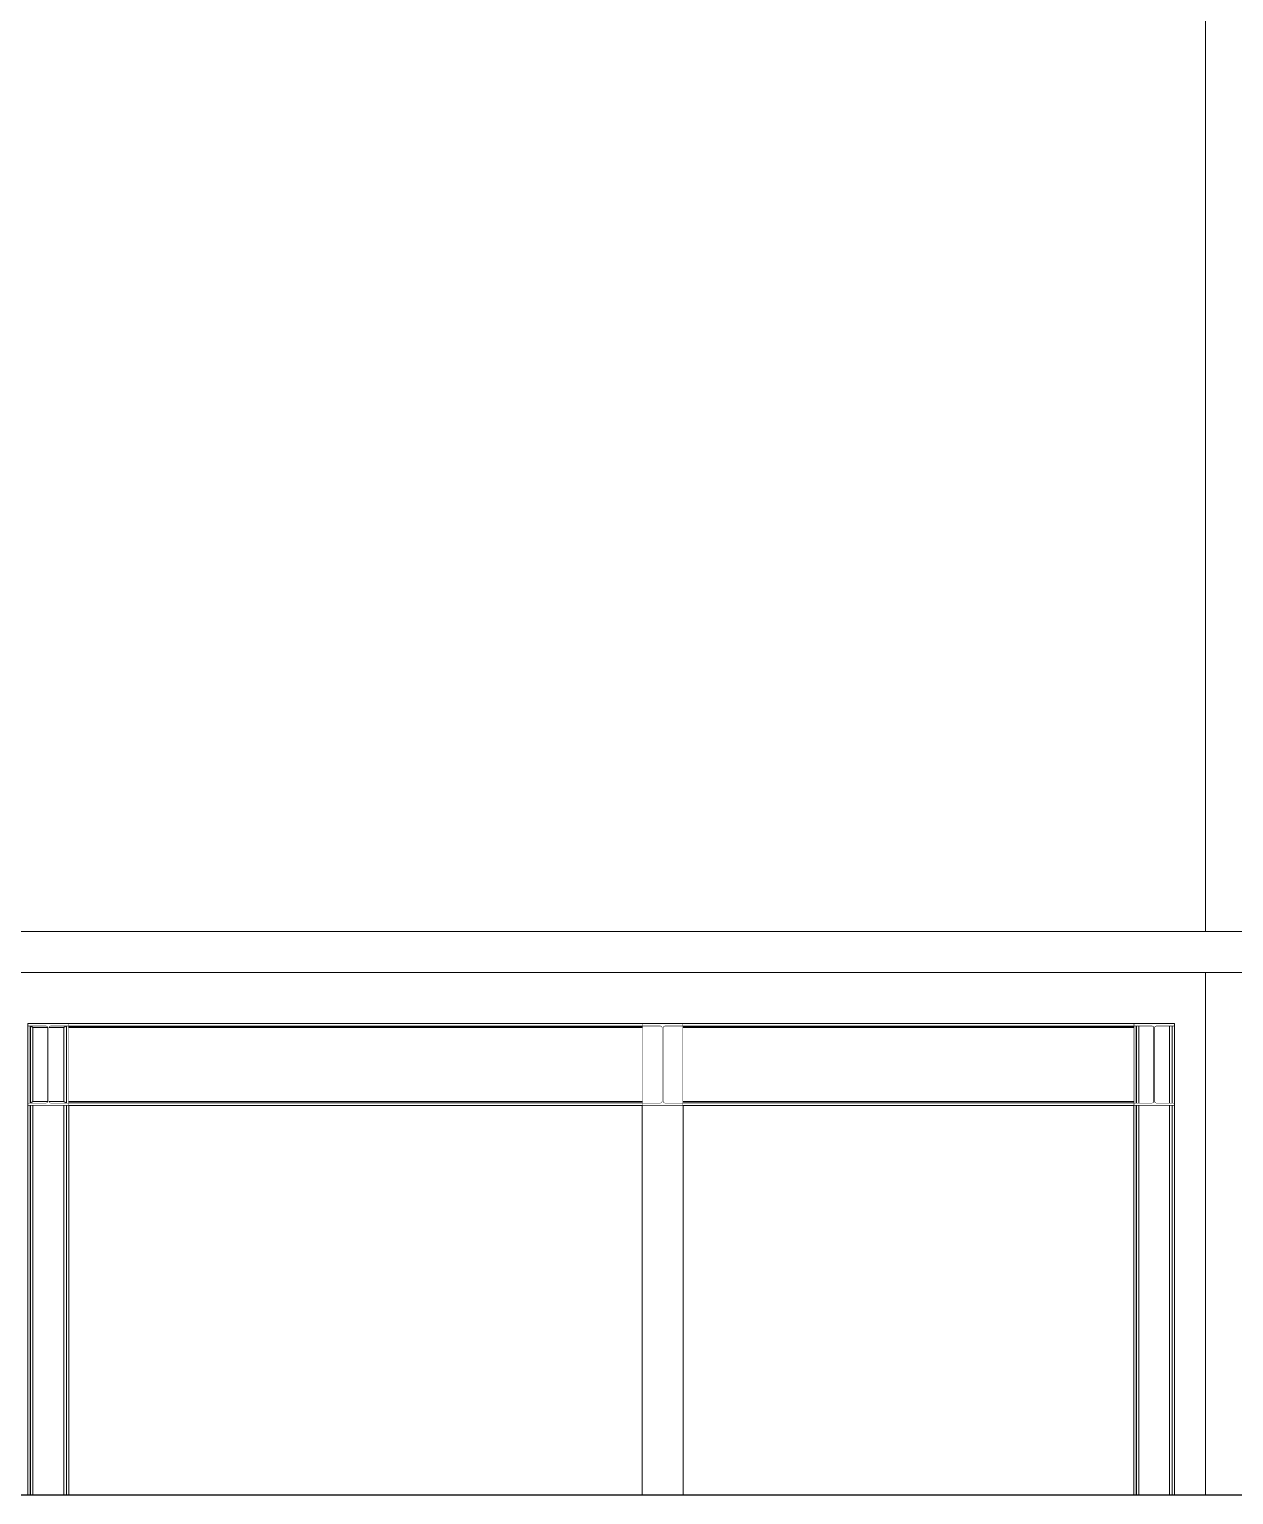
# Model space of a CAD drawing. Extents: x -18489 to 195597, y -1599 to 112111.
# Drawn here: x 14511 to 15099, y 27376 to 28091 of the extents above; entities that cross this region are included whole.
import ezdxf
from ezdxf.xclip import XClip

# ---------------------------------------------------------------- set-up
doc = ezdxf.new("R2010")
doc.units = 0
doc.header["$LTSCALE"] = 100
doc.header["$XCLIPFRAME"] = 2
doc.linetypes.add('188K-SM-07-F10-MECH-CR PIPE-Y2257103$0$X-S-FAB_SL ALL$0$Wipeout_Contour', pattern=[1, 0, -1])
for name, color, linetype in [('188K-SM-07-F10-MECH-CR PIPE-Y2257103$0$X-S-FAB_SL ALL$0$ASP_1', 1, 'Continuous'), ('188K-SM-07-F10-MECH-CR PIPE-Y2257103$0$X-S-FAB_SL ALL$0$Hattch', 7, 'Continuous'), ('188K-SM-07-F10-MECH-CR PIPE-Y2257103$0$X-S-FAB_SL ALL$0$S-BEAM', 7, 'Continuous'), ('188K-SM-07-F10-MECH-CR PIPE-Y2257103$0$X-S-FAB_SL ALL$0$S-COL', 7, 'Continuous'), ('188K-SM-07-F10-MECH-CR PIPE-Y2257103$0$X-S-FAB_SL ALL$0$S-SLAB', 7, 'Continuous')]:
    doc.layers.add(name, color=color, linetype=linetype)

# ---------------------------------------------------------------- blocks, each defined once
blk = doc.blocks.new('188K-SM-07-F10-MECH-CR PIPE-Y2257103$0$X-S-FAB_SL ALL$0$剖面元素_220_3', base_point=(23061.26, -8263.06))
at = {"color": 254, "linetype": '188K-SM-07-F10-MECH-CR PIPE-Y2257103$0$X-S-FAB_SL ALL$0$Wipeout_Contour', "lineweight": 0, "ltscale": 2975856.659654287}
blk.add_wipeout([(38146.26, -5929.78), (38158.94, -5939.71), (38163.76, -5939.71), (38163.76, -5985.2), (38146.26, -5985.2), (38146.26, -6943.06), (38216.26, -6943.06), (38216.26, -6204.02), (38198.81, -6204.02), (38198.81, -6212.28), (38163.81, -6212.28), (38163.81, -6187.71), (38180.31, -6187.71), (38180.31, -6179.26), (38163.81, -6179.26), (38163.81, -6154.69), (38173.31, -6154.69), (38173.31, -6134.13), (38173.31, -6133.38), (38173.31, -6119.78), (38173.31, -6119.02), (38173.31, -6087.3), (38163.81, -6087.3), (38163.81, -6062.73), (38180.31, -6062.73), (38180.31, -6054.28), (38163.81, -6054.28), (38163.81, -6029.71), (38198.81, -6029.71), (38198.81, -6033.78), (38216.26, -6033.78), (38216.26, -5829.06), (38198.81, -5829.06), (38198.81, -5834.06), (38182.31, -5834.06), (38182.31, -5842.5), (38198.81, -5842.5), (38198.81, -5867.08), (38189.31, -5867.08), (38189.31, -5888.56), (38189.31, -5889.32), (38189.31, -5898.8), (38189.31, -5899.56), (38189.31, -5902.53), (38189.31, -5903.67), (38189.31, -5913.15), (38189.31, -5913.91), (38189.31, -5934.47), (38198.81, -5934.47), (38198.81, -5959.04), (38182.31, -5959.04), (38182.31, -5967.48), (38198.81, -5967.48), (38198.81, -5992.06), (38163.81, -5992.06), (38163.81, -5967.48), (38180.31, -5967.48), (38180.31, -5959.04), (38163.81, -5959.04), (38163.81, -5934.47), (38173.31, -5934.47), (38173.31, -5913.91), (38173.31, -5913.15), (38173.31, -5903.67), (38173.31, -5902.92), (38173.31, -5899.56), (38173.31, -5898.8), (38173.31, -5867.08), (38163.81, -5867.08), (38163.81, -5842.5), (38180.31, -5842.5), (38180.31, -5834.06), (38163.81, -5834.06), (38163.81, -5829.06), (38163.76, -5829.06), (38163.76, -5859.8), (38146.26, -5859.8)], dxfattribs=at).dxf.layer = '188K-SM-07-F10-MECH-CR PIPE-Y2257103$0$X-S-FAB_SL ALL$0$Hattch'
at = {"color": 254, "linetype": '188K-SM-07-F10-MECH-CR PIPE-Y2257103$0$X-S-FAB_SL ALL$0$Wipeout_Contour', "lineweight": 0, "ltscale": 310531.670143}
blk.add_wipeout([(38146.26, -7218.06), (38171.26, -7218.06), (38171.26, -6988.06), (38161.26, -6988.06), (38161.26, -6963.26), (38216.26, -6963.26), (38216.26, -6963.06), (38146.26, -6963.06)], dxfattribs=at).dxf.layer = '188K-SM-07-F10-MECH-CR PIPE-Y2257103$0$X-S-FAB_SL ALL$0$Hattch'
at = {"layer": '188K-SM-07-F10-MECH-CR PIPE-Y2257103$0$X-S-FAB_SL ALL$0$S-COL', "color": 8, "lineweight": 0}
for p, q in [((38146.26, -6943.06), (38146.26, -5985.2)), ((38146.26, -7218.06), (38146.26, -6963.06))]:
    blk.add_line(p, q, dxfattribs=at)
blk = doc.blocks.new('188K-SM-07-F10-MECH-CR PIPE-Y2257103$0$X-S-FAB_SL ALL$0$剖面元素_242_3', base_point=(23061.26, -8263.06))
at = {"layer": '188K-SM-07-F10-MECH-CR PIPE-Y2257103$0$X-S-FAB_SL ALL$0$S-SLAB', "color": 15, "lineweight": 0}
for p, q in [((40656.26, -6943.06), (24906.26, -6943.06)), ((40656.26, -6963.06), (24906.26, -6963.06))]:
    blk.add_line(p, q, dxfattribs=at)
blk = doc.blocks.new('188K-SM-07-F10-MECH-CR PIPE-Y2257103$0$X-S-FAB_SL ALL$0$剖面元素_1309_3', base_point=(23061.26, -8263.06))
at = {"layer": '188K-SM-07-F10-MECH-CR PIPE-Y2257103$0$X-S-FAB_SL ALL$0$S-BEAM', "color": 2, "lineweight": 0}
for p, q in [((38111.26, -6988.06), (38111.26, -6989.36)), ((38131.26, -6988.06), (38111.26, -6988.06)), ((38131.26, -6988.06), (38131.26, -6989.36)), ((38111.26, -7026.76), (38111.26, -7028.06)), ((38131.26, -7028.06), (38111.26, -7028.06)), ((38131.26, -7026.76), (38131.26, -7028.06))]:
    blk.add_line(p, q, dxfattribs=at)
at = {"layer": '188K-SM-07-F10-MECH-CR PIPE-Y2257103$0$X-S-FAB_SL ALL$0$S-BEAM', "color": 2, "lineweight": 0, "flags": 128}
for points in [[(38120.69, -6989.54), (38120.26, -6989.36), (38111.26, -6989.36)], [(38120.69, -6989.54), (38120.86, -6989.96), (38120.86, -7026.16), (38120.69, -7026.59)], [(38121.84, -6989.54), (38121.66, -6989.96), (38121.66, -7026.16), (38121.84, -7026.59)], [(38131.26, -6989.36), (38122.26, -6989.36), (38121.84, -6989.54)], [(38120.69, -7026.59), (38120.26, -7026.76), (38111.26, -7026.76)], [(38121.84, -7026.59), (38122.26, -7026.76), (38131.26, -7026.76)]]:
    blk.add_lwpolyline(points, dxfattribs=at)
blk = doc.blocks.new('188K-SM-07-F10-MECH-CR PIPE-Y2257103$0$X-S-FAB_SL ALL$0$剖面元素_1310_3', base_point=(23061.26, -8263.06))
at = {"layer": '188K-SM-07-F10-MECH-CR PIPE-Y2257103$0$X-S-FAB_SL ALL$0$S-BEAM', "color": 2, "lineweight": 0}
for p, q in [((37871.26, -6988.06), (37871.26, -6989.36)), ((37891.26, -6988.06), (37871.26, -6988.06)), ((37891.26, -6988.06), (37891.26, -6989.36)), ((37871.26, -7026.76), (37871.26, -7028.06)), ((37891.26, -7028.06), (37871.26, -7028.06)), ((37891.26, -7026.76), (37891.26, -7028.06))]:
    blk.add_line(p, q, dxfattribs=at)
at = {"layer": '188K-SM-07-F10-MECH-CR PIPE-Y2257103$0$X-S-FAB_SL ALL$0$S-BEAM', "color": 2, "lineweight": 0, "flags": 128}
for points in [[(37880.69, -6989.54), (37880.26, -6989.36), (37871.26, -6989.36)], [(37880.69, -6989.54), (37880.86, -6989.96), (37880.86, -7026.16), (37880.69, -7026.59)], [(37881.84, -6989.54), (37881.66, -6989.96), (37881.66, -7026.16), (37881.84, -7026.59)], [(37891.26, -6989.36), (37882.26, -6989.36), (37881.84, -6989.54)], [(37880.69, -7026.59), (37880.26, -7026.76), (37871.26, -7026.76)], [(37881.84, -7026.59), (37882.26, -7026.76), (37891.26, -7026.76)]]:
    blk.add_lwpolyline(points, dxfattribs=at)
blk = doc.blocks.new('188K-SM-07-F10-MECH-CR PIPE-Y2257103$0$X-S-FAB_SL ALL$0$剖面元素_1311_3', base_point=(23061.26, -8263.06))
at = {"layer": '188K-SM-07-F10-MECH-CR PIPE-Y2257103$0$X-S-FAB_SL ALL$0$S-BEAM', "color": 2, "lineweight": 0}
for p, q in [((37571.26, -6988.06), (37571.26, -6989.36)), ((37591.26, -6988.06), (37571.26, -6988.06)), ((37591.26, -6988.06), (37591.26, -6989.36)), ((37571.26, -7026.76), (37571.26, -7028.06)), ((37591.26, -7028.06), (37571.26, -7028.06)), ((37591.26, -7026.76), (37591.26, -7028.06))]:
    blk.add_line(p, q, dxfattribs=at)
at = {"layer": '188K-SM-07-F10-MECH-CR PIPE-Y2257103$0$X-S-FAB_SL ALL$0$S-BEAM', "color": 2, "lineweight": 0, "flags": 128}
for points in [[(37580.69, -6989.54), (37580.26, -6989.36), (37571.26, -6989.36)], [(37580.69, -6989.54), (37580.86, -6989.96), (37580.86, -7026.16), (37580.69, -7026.59)], [(37581.84, -6989.54), (37581.66, -6989.96), (37581.66, -7026.16), (37581.84, -7026.59)], [(37591.26, -6989.36), (37582.26, -6989.36), (37581.84, -6989.54)], [(37580.69, -7026.59), (37580.26, -7026.76), (37571.26, -7026.76)], [(37581.84, -7026.59), (37582.26, -7026.76), (37591.26, -7026.76)]]:
    blk.add_lwpolyline(points, dxfattribs=at)
blk = doc.blocks.new('188K-SM-07-F10-MECH-CR PIPE-Y2257103$0$X-S-FAB_SL ALL$0$剖面元素_2109_3', base_point=(23061.26, -8263.06))
at = {"color": 254, "linetype": '188K-SM-07-F10-MECH-CR PIPE-Y2257103$0$X-S-FAB_SL ALL$0$Wipeout_Contour', "lineweight": 0, "ltscale": 152953.394052}
blk.add_wipeout([(37591.26, -6989.36), (37590.06, -6989.36), (37590.06, -7026.76), (37591.26, -7026.76)], dxfattribs=at).dxf.layer = '188K-SM-07-F10-MECH-CR PIPE-Y2257103$0$X-S-FAB_SL ALL$0$Hattch'
at = {"color": 254, "linetype": '188K-SM-07-F10-MECH-CR PIPE-Y2257103$0$X-S-FAB_SL ALL$0$Wipeout_Contour', "lineweight": 0, "ltscale": 152964.921944}
blk.add_wipeout([(37571.26, -7218.06), (37572.46, -7218.06), (37572.46, -7028.06), (37571.26, -7028.06)], dxfattribs=at).dxf.layer = '188K-SM-07-F10-MECH-CR PIPE-Y2257103$0$X-S-FAB_SL ALL$0$Hattch'
at = {"color": 254, "linetype": '188K-SM-07-F10-MECH-CR PIPE-Y2257103$0$X-S-FAB_SL ALL$0$Wipeout_Contour', "lineweight": 0, "ltscale": 152879.468417}
blk.add_wipeout([(37572.46, -6989.36), (37571.26, -6989.36), (37571.26, -7026.76), (37572.46, -7026.76)], dxfattribs=at).dxf.layer = '188K-SM-07-F10-MECH-CR PIPE-Y2257103$0$X-S-FAB_SL ALL$0$Hattch'
at = {"color": 254, "linetype": '188K-SM-07-F10-MECH-CR PIPE-Y2257103$0$X-S-FAB_SL ALL$0$Wipeout_Contour', "lineweight": 0, "ltscale": 153038.806316}
blk.add_wipeout([(37590.06, -7218.06), (37591.26, -7218.06), (37591.26, -7028.06), (37590.06, -7028.06)], dxfattribs=at).dxf.layer = '188K-SM-07-F10-MECH-CR PIPE-Y2257103$0$X-S-FAB_SL ALL$0$Hattch'
at = {"color": 254, "linetype": '188K-SM-07-F10-MECH-CR PIPE-Y2257103$0$X-S-FAB_SL ALL$0$Wipeout_Contour', "lineweight": 0, "ltscale": 152950.692264}
blk.add_wipeout([(37590.06, -6989.36), (37589.89, -6989.36), (37589.89, -7026.76), (37590.06, -7026.76)], dxfattribs=at).dxf.layer = '188K-SM-07-F10-MECH-CR PIPE-Y2257103$0$X-S-FAB_SL ALL$0$Hattch'
at = {"color": 254, "linetype": '188K-SM-07-F10-MECH-CR PIPE-Y2257103$0$X-S-FAB_SL ALL$0$Wipeout_Contour', "lineweight": 0, "ltscale": 152900.897785}
blk.add_wipeout([(37573.76, -6989.96), (37573.76, -7026.16), (37580.86, -7026.16), (37580.86, -6989.96)], dxfattribs=at).dxf.layer = '188K-SM-07-F10-MECH-CR PIPE-Y2257103$0$X-S-FAB_SL ALL$0$Hattch'
at = {"color": 254, "linetype": '188K-SM-07-F10-MECH-CR PIPE-Y2257103$0$X-S-FAB_SL ALL$0$Wipeout_Contour', "lineweight": 0, "ltscale": 153036.106035}
blk.add_wipeout([(37589.89, -7218.06), (37590.06, -7218.06), (37590.06, -7028.06), (37589.89, -7028.06)], dxfattribs=at).dxf.layer = '188K-SM-07-F10-MECH-CR PIPE-Y2257103$0$X-S-FAB_SL ALL$0$Hattch'
at = {"color": 254, "linetype": '188K-SM-07-F10-MECH-CR PIPE-Y2257103$0$X-S-FAB_SL ALL$0$Wipeout_Contour', "lineweight": 0, "ltscale": 305898.933886}
blk.add_wipeout([(37589.41, -7026.58), (37589.42, -7026.59), (37589.84, -7026.76), (37589.89, -7026.76), (37589.89, -6989.36), (37589.84, -6989.36), (37589.42, -6989.54), (37589.41, -6989.54)], dxfattribs=at).dxf.layer = '188K-SM-07-F10-MECH-CR PIPE-Y2257103$0$X-S-FAB_SL ALL$0$Hattch'
at = {"color": 254, "linetype": '188K-SM-07-F10-MECH-CR PIPE-Y2257103$0$X-S-FAB_SL ALL$0$Wipeout_Contour', "lineweight": 0, "ltscale": 153034.828772}
blk.add_wipeout([(37589.41, -7218.06), (37589.89, -7218.06), (37589.89, -7028.06), (37589.41, -7028.06)], dxfattribs=at).dxf.layer = '188K-SM-07-F10-MECH-CR PIPE-Y2257103$0$X-S-FAB_SL ALL$0$Hattch'
at = {"color": 254, "linetype": '188K-SM-07-F10-MECH-CR PIPE-Y2257103$0$X-S-FAB_SL ALL$0$Wipeout_Contour', "lineweight": 0, "ltscale": 152947.20003}
blk.add_wipeout([(37588.76, -7026.16), (37589.41, -7026.58), (37589.41, -6989.54), (37588.76, -6989.96)], dxfattribs=at).dxf.layer = '188K-SM-07-F10-MECH-CR PIPE-Y2257103$0$X-S-FAB_SL ALL$0$Hattch'
at = {"color": 254, "linetype": '188K-SM-07-F10-MECH-CR PIPE-Y2257103$0$X-S-FAB_SL ALL$0$Wipeout_Contour', "lineweight": 0, "ltscale": 153032.616481}
blk.add_wipeout([(37588.76, -7218.06), (37589.41, -7218.06), (37589.41, -7028.06), (37588.76, -7028.06)], dxfattribs=at).dxf.layer = '188K-SM-07-F10-MECH-CR PIPE-Y2257103$0$X-S-FAB_SL ALL$0$Hattch'
at = {"color": 254, "linetype": '188K-SM-07-F10-MECH-CR PIPE-Y2257103$0$X-S-FAB_SL ALL$0$Wipeout_Contour', "lineweight": 0, "ltscale": 153001.864129}
blk.add_wipeout([(37588.76, -7028.06), (37573.76, -7028.06), (37573.76, -7218.06), (37588.76, -7218.06)], dxfattribs=at).dxf.layer = '188K-SM-07-F10-MECH-CR PIPE-Y2257103$0$X-S-FAB_SL ALL$0$Hattch'
at = {"color": 254, "linetype": '188K-SM-07-F10-MECH-CR PIPE-Y2257103$0$X-S-FAB_SL ALL$0$Wipeout_Contour', "lineweight": 0, "ltscale": 152885.660871}
blk.add_wipeout([(37573.11, -7026.58), (37573.76, -7026.16), (37573.76, -6989.96), (37573.11, -6989.54)], dxfattribs=at).dxf.layer = '188K-SM-07-F10-MECH-CR PIPE-Y2257103$0$X-S-FAB_SL ALL$0$Hattch'
at = {"color": 254, "linetype": '188K-SM-07-F10-MECH-CR PIPE-Y2257103$0$X-S-FAB_SL ALL$0$Wipeout_Contour', "lineweight": 0, "ltscale": 152931.962275}
blk.add_wipeout([(37581.66, -6989.96), (37581.66, -7026.16), (37588.76, -7026.16), (37588.76, -6989.96)], dxfattribs=at).dxf.layer = '188K-SM-07-F10-MECH-CR PIPE-Y2257103$0$X-S-FAB_SL ALL$0$Hattch'
at = {"layer": '188K-SM-07-F10-MECH-CR PIPE-Y2257103$0$X-S-FAB_SL ALL$0$S-COL', "color": 8, "lineweight": 0}
for p, q in [((37590.06, -7026.76), (37590.06, -6989.36)), ((37591.26, -7026.76), (37591.26, -6989.36)), ((37588.76, -7026.16), (37588.76, -6989.96)), ((37588.76, -7218.06), (37588.76, -7028.06)), ((37590.06, -7218.06), (37590.06, -7028.06)), ((37591.26, -7218.06), (37591.26, -7028.06))]:
    blk.add_line(p, q, dxfattribs=at)
at = {"color": 254, "linetype": '188K-SM-07-F10-MECH-CR PIPE-Y2257103$0$X-S-FAB_SL ALL$0$Wipeout_Contour', "lineweight": 0, "ltscale": 152971.111668}
blk.add_wipeout([(37573.11, -7218.06), (37573.76, -7218.06), (37573.76, -7028.06), (37573.11, -7028.06)], dxfattribs=at).dxf.layer = '188K-SM-07-F10-MECH-CR PIPE-Y2257103$0$X-S-FAB_SL ALL$0$Hattch'
at = {"color": 254, "linetype": '188K-SM-07-F10-MECH-CR PIPE-Y2257103$0$X-S-FAB_SL ALL$0$Wipeout_Contour', "lineweight": 0, "ltscale": 305766.79175}
blk.add_wipeout([(37572.64, -6989.36), (37572.64, -7026.76), (37572.69, -7026.76), (37573.11, -7026.59), (37573.11, -7026.58), (37573.11, -6989.54), (37573.11, -6989.54), (37572.69, -6989.36)], dxfattribs=at).dxf.layer = '188K-SM-07-F10-MECH-CR PIPE-Y2257103$0$X-S-FAB_SL ALL$0$Hattch'
at = {"color": 254, "linetype": '188K-SM-07-F10-MECH-CR PIPE-Y2257103$0$X-S-FAB_SL ALL$0$Wipeout_Contour', "lineweight": 0, "ltscale": 152968.899414}
blk.add_wipeout([(37572.64, -7218.06), (37573.11, -7218.06), (37573.11, -7028.06), (37572.64, -7028.06)], dxfattribs=at).dxf.layer = '188K-SM-07-F10-MECH-CR PIPE-Y2257103$0$X-S-FAB_SL ALL$0$Hattch'
at = {"color": 254, "linetype": '188K-SM-07-F10-MECH-CR PIPE-Y2257103$0$X-S-FAB_SL ALL$0$Wipeout_Contour', "lineweight": 0, "ltscale": 152967.622169}
blk.add_wipeout([(37572.46, -7218.06), (37572.64, -7218.06), (37572.64, -7028.06), (37572.46, -7028.06)], dxfattribs=at).dxf.layer = '188K-SM-07-F10-MECH-CR PIPE-Y2257103$0$X-S-FAB_SL ALL$0$Hattch'
at = {"color": 254, "linetype": '188K-SM-07-F10-MECH-CR PIPE-Y2257103$0$X-S-FAB_SL ALL$0$Wipeout_Contour', "lineweight": 0, "ltscale": 152882.17015}
blk.add_wipeout([(37572.46, -6989.36), (37572.46, -7026.76), (37572.64, -7026.76), (37572.64, -6989.36)], dxfattribs=at).dxf.layer = '188K-SM-07-F10-MECH-CR PIPE-Y2257103$0$X-S-FAB_SL ALL$0$Hattch'
at = {"layer": '188K-SM-07-F10-MECH-CR PIPE-Y2257103$0$X-S-FAB_SL ALL$0$S-COL', "color": 8, "lineweight": 0}
for p, q in [((37571.26, -7026.76), (37571.26, -6989.36)), ((37572.46, -7026.76), (37572.46, -6989.36)), ((37573.76, -7026.16), (37573.76, -6989.96)), ((37571.26, -7218.06), (37571.26, -7028.06)), ((37572.46, -7218.06), (37572.46, -7028.06)), ((37573.76, -7218.06), (37573.76, -7028.06))]:
    blk.add_line(p, q, dxfattribs=at)
blk = doc.blocks.new('188K-SM-07-F10-MECH-CR PIPE-Y2257103$0$X-S-FAB_SL ALL$0$剖面元素_2110_3', base_point=(23061.26, -8263.06))
at = {"color": 254, "linetype": '188K-SM-07-F10-MECH-CR PIPE-Y2257103$0$X-S-FAB_SL ALL$0$Wipeout_Contour', "lineweight": 0, "ltscale": 308167.145574}
blk.add_wipeout([(37871.26, -7026.76), (37880.26, -7026.76), (37880.69, -7026.59), (37880.86, -7026.16), (37880.86, -6989.96), (37880.69, -6989.54), (37880.26, -6989.36), (37871.26, -6989.36)], dxfattribs=at).dxf.layer = '188K-SM-07-F10-MECH-CR PIPE-Y2257103$0$X-S-FAB_SL ALL$0$Hattch'
at = {"color": 254, "linetype": '188K-SM-07-F10-MECH-CR PIPE-Y2257103$0$X-S-FAB_SL ALL$0$Wipeout_Contour', "lineweight": 0, "ltscale": 154181.03212}
blk.add_wipeout([(37871.26, -7028.06), (37871.26, -7218.06), (37891.26, -7218.06), (37891.26, -7028.06)], dxfattribs=at).dxf.layer = '188K-SM-07-F10-MECH-CR PIPE-Y2257103$0$X-S-FAB_SL ALL$0$Hattch'
at = {"layer": '188K-SM-07-F10-MECH-CR PIPE-Y2257103$0$X-S-FAB_SL ALL$0$S-COL', "color": 8, "lineweight": 0}
for p, q in [((37871.26, -7026.76), (37871.26, -6989.36)), ((37871.26, -7218.06), (37871.26, -7028.06))]:
    blk.add_line(p, q, dxfattribs=at)
at = {"color": 254, "linetype": '188K-SM-07-F10-MECH-CR PIPE-Y2257103$0$X-S-FAB_SL ALL$0$Wipeout_Contour', "lineweight": 0, "ltscale": 308217.864649}
blk.add_wipeout([(37881.66, -7026.16), (37881.84, -7026.59), (37882.26, -7026.76), (37891.26, -7026.76), (37891.26, -6989.36), (37882.26, -6989.36), (37881.84, -6989.54), (37881.66, -6989.96)], dxfattribs=at).dxf.layer = '188K-SM-07-F10-MECH-CR PIPE-Y2257103$0$X-S-FAB_SL ALL$0$Hattch'
at = {"layer": '188K-SM-07-F10-MECH-CR PIPE-Y2257103$0$X-S-FAB_SL ALL$0$S-COL', "color": 8, "lineweight": 0}
for p, q in [((37891.26, -7026.76), (37891.26, -6989.36)), ((37891.26, -7218.06), (37891.26, -7028.06))]:
    blk.add_line(p, q, dxfattribs=at)
blk = doc.blocks.new('188K-SM-07-F10-MECH-CR PIPE-Y2257103$0$X-S-FAB_SL ALL$0$剖面元素_2111_3', base_point=(23061.26, -8263.06))
at = {"color": 254, "linetype": '188K-SM-07-F10-MECH-CR PIPE-Y2257103$0$X-S-FAB_SL ALL$0$Wipeout_Contour', "lineweight": 0, "ltscale": 155003.352456}
blk.add_wipeout([(38112.46, -6989.36), (38111.26, -6989.36), (38111.26, -7026.76), (38112.46, -7026.76)], dxfattribs=at).dxf.layer = '188K-SM-07-F10-MECH-CR PIPE-Y2257103$0$X-S-FAB_SL ALL$0$Hattch'
at = {"color": 254, "linetype": '188K-SM-07-F10-MECH-CR PIPE-Y2257103$0$X-S-FAB_SL ALL$0$Wipeout_Contour', "lineweight": 0, "ltscale": 155077.313057}
blk.add_wipeout([(38131.26, -6989.36), (38130.06, -6989.36), (38130.06, -7026.76), (38131.26, -7026.76)], dxfattribs=at).dxf.layer = '188K-SM-07-F10-MECH-CR PIPE-Y2257103$0$X-S-FAB_SL ALL$0$Hattch'
at = {"color": 254, "linetype": '188K-SM-07-F10-MECH-CR PIPE-Y2257103$0$X-S-FAB_SL ALL$0$Wipeout_Contour', "lineweight": 0, "ltscale": 155087.636137}
blk.add_wipeout([(38111.26, -7218.06), (38112.46, -7218.06), (38112.46, -7028.06), (38111.26, -7028.06)], dxfattribs=at).dxf.layer = '188K-SM-07-F10-MECH-CR PIPE-Y2257103$0$X-S-FAB_SL ALL$0$Hattch'
at = {"color": 254, "linetype": '188K-SM-07-F10-MECH-CR PIPE-Y2257103$0$X-S-FAB_SL ALL$0$Wipeout_Contour', "lineweight": 0, "ltscale": 155161.556578}
blk.add_wipeout([(38130.06, -7218.06), (38131.26, -7218.06), (38131.26, -7028.06), (38130.06, -7028.06)], dxfattribs=at).dxf.layer = '188K-SM-07-F10-MECH-CR PIPE-Y2257103$0$X-S-FAB_SL ALL$0$Hattch'
at = {"color": 254, "linetype": '188K-SM-07-F10-MECH-CR PIPE-Y2257103$0$X-S-FAB_SL ALL$0$Wipeout_Contour', "lineweight": 0, "ltscale": 155074.609992}
blk.add_wipeout([(38130.06, -6989.36), (38129.89, -6989.36), (38129.89, -7026.76), (38130.06, -7026.76)], dxfattribs=at).dxf.layer = '188K-SM-07-F10-MECH-CR PIPE-Y2257103$0$X-S-FAB_SL ALL$0$Hattch'
at = {"color": 254, "linetype": '188K-SM-07-F10-MECH-CR PIPE-Y2257103$0$X-S-FAB_SL ALL$0$Wipeout_Contour', "lineweight": 0, "ltscale": 155158.85498}
blk.add_wipeout([(38129.89, -7218.06), (38130.06, -7218.06), (38130.06, -7028.06), (38129.89, -7028.06)], dxfattribs=at).dxf.layer = '188K-SM-07-F10-MECH-CR PIPE-Y2257103$0$X-S-FAB_SL ALL$0$Hattch'
at = {"color": 254, "linetype": '188K-SM-07-F10-MECH-CR PIPE-Y2257103$0$X-S-FAB_SL ALL$0$Wipeout_Contour', "lineweight": 0, "ltscale": 155157.577094}
blk.add_wipeout([(38129.41, -7218.06), (38129.89, -7218.06), (38129.89, -7028.06), (38129.41, -7028.06)], dxfattribs=at).dxf.layer = '188K-SM-07-F10-MECH-CR PIPE-Y2257103$0$X-S-FAB_SL ALL$0$Hattch'
at = {"color": 254, "linetype": '188K-SM-07-F10-MECH-CR PIPE-Y2257103$0$X-S-FAB_SL ALL$0$Wipeout_Contour', "lineweight": 0, "ltscale": 155073.331412}
blk.add_wipeout([(38129.89, -6989.36), (38129.41, -6989.36), (38129.41, -7026.76), (38129.89, -7026.76)], dxfattribs=at).dxf.layer = '188K-SM-07-F10-MECH-CR PIPE-Y2257103$0$X-S-FAB_SL ALL$0$Hattch'
at = {"color": 254, "linetype": '188K-SM-07-F10-MECH-CR PIPE-Y2257103$0$X-S-FAB_SL ALL$0$Wipeout_Contour', "lineweight": 0, "ltscale": 155071.11684}
blk.add_wipeout([(38129.41, -6989.36), (38128.76, -6989.36), (38128.76, -7026.76), (38129.41, -7026.76)], dxfattribs=at).dxf.layer = '188K-SM-07-F10-MECH-CR PIPE-Y2257103$0$X-S-FAB_SL ALL$0$Hattch'
at = {"color": 254, "linetype": '188K-SM-07-F10-MECH-CR PIPE-Y2257103$0$X-S-FAB_SL ALL$0$Wipeout_Contour', "lineweight": 0, "ltscale": 155155.363723}
blk.add_wipeout([(38128.76, -7218.06), (38129.41, -7218.06), (38129.41, -7028.06), (38128.76, -7028.06)], dxfattribs=at).dxf.layer = '188K-SM-07-F10-MECH-CR PIPE-Y2257103$0$X-S-FAB_SL ALL$0$Hattch'
at = {"color": 254, "linetype": '188K-SM-07-F10-MECH-CR PIPE-Y2257103$0$X-S-FAB_SL ALL$0$Wipeout_Contour', "lineweight": 0, "ltscale": 155124.596357}
blk.add_wipeout([(38128.76, -7028.06), (38113.76, -7028.06), (38113.76, -7218.06), (38128.76, -7218.06)], dxfattribs=at).dxf.layer = '188K-SM-07-F10-MECH-CR PIPE-Y2257103$0$X-S-FAB_SL ALL$0$Hattch'
at = {"color": 254, "linetype": '188K-SM-07-F10-MECH-CR PIPE-Y2257103$0$X-S-FAB_SL ALL$0$Wipeout_Contour', "lineweight": 0, "ltscale": 310060.274073}
blk.add_wipeout([(38113.76, -7026.76), (38120.26, -7026.76), (38120.69, -7026.59), (38120.86, -7026.16), (38120.86, -6989.96), (38120.69, -6989.54), (38120.26, -6989.36), (38113.76, -6989.36)], dxfattribs=at).dxf.layer = '188K-SM-07-F10-MECH-CR PIPE-Y2257103$0$X-S-FAB_SL ALL$0$Hattch'
at = {"color": 254, "linetype": '188K-SM-07-F10-MECH-CR PIPE-Y2257103$0$X-S-FAB_SL ALL$0$Wipeout_Contour', "lineweight": 0, "ltscale": 155009.548569}
blk.add_wipeout([(38113.11, -6989.36), (38113.11, -7026.76), (38113.76, -7026.76), (38113.76, -6989.36)], dxfattribs=at).dxf.layer = '188K-SM-07-F10-MECH-CR PIPE-Y2257103$0$X-S-FAB_SL ALL$0$Hattch'
at = {"color": 254, "linetype": '188K-SM-07-F10-MECH-CR PIPE-Y2257103$0$X-S-FAB_SL ALL$0$Wipeout_Contour', "lineweight": 0, "ltscale": 310101.056568}
blk.add_wipeout([(38121.84, -6989.54), (38121.66, -6989.96), (38121.66, -7026.16), (38121.84, -7026.59), (38122.26, -7026.76), (38128.76, -7026.76), (38128.76, -6989.36), (38122.26, -6989.36)], dxfattribs=at).dxf.layer = '188K-SM-07-F10-MECH-CR PIPE-Y2257103$0$X-S-FAB_SL ALL$0$Hattch'
at = {"layer": '188K-SM-07-F10-MECH-CR PIPE-Y2257103$0$X-S-FAB_SL ALL$0$S-COL', "color": 8, "lineweight": 0}
for p, q in [((38128.76, -7026.76), (38128.76, -6989.36)), ((38130.06, -7026.76), (38130.06, -6989.36)), ((38131.26, -7026.76), (38131.26, -6989.36)), ((38128.76, -7218.06), (38128.76, -7028.06)), ((38130.06, -7218.06), (38130.06, -7028.06)), ((38131.26, -7218.06), (38131.26, -7028.06))]:
    blk.add_line(p, q, dxfattribs=at)
at = {"color": 254, "linetype": '188K-SM-07-F10-MECH-CR PIPE-Y2257103$0$X-S-FAB_SL ALL$0$Wipeout_Contour', "lineweight": 0, "ltscale": 155093.828885}
blk.add_wipeout([(38113.11, -7218.06), (38113.76, -7218.06), (38113.76, -7028.06), (38113.11, -7028.06)], dxfattribs=at).dxf.layer = '188K-SM-07-F10-MECH-CR PIPE-Y2257103$0$X-S-FAB_SL ALL$0$Hattch'
at = {"color": 254, "linetype": '188K-SM-07-F10-MECH-CR PIPE-Y2257103$0$X-S-FAB_SL ALL$0$Wipeout_Contour', "lineweight": 0, "ltscale": 155007.334032}
blk.add_wipeout([(38112.64, -6989.36), (38112.64, -7026.76), (38113.11, -7026.76), (38113.11, -6989.36)], dxfattribs=at).dxf.layer = '188K-SM-07-F10-MECH-CR PIPE-Y2257103$0$X-S-FAB_SL ALL$0$Hattch'
at = {"color": 254, "linetype": '188K-SM-07-F10-MECH-CR PIPE-Y2257103$0$X-S-FAB_SL ALL$0$Wipeout_Contour', "lineweight": 0, "ltscale": 155091.615551}
blk.add_wipeout([(38112.64, -7218.06), (38113.11, -7218.06), (38113.11, -7028.06), (38112.64, -7028.06)], dxfattribs=at).dxf.layer = '188K-SM-07-F10-MECH-CR PIPE-Y2257103$0$X-S-FAB_SL ALL$0$Hattch'
at = {"color": 254, "linetype": '188K-SM-07-F10-MECH-CR PIPE-Y2257103$0$X-S-FAB_SL ALL$0$Wipeout_Contour', "lineweight": 0, "ltscale": 155006.055468}
blk.add_wipeout([(38112.46, -6989.36), (38112.46, -7026.76), (38112.64, -7026.76), (38112.64, -6989.36)], dxfattribs=at).dxf.layer = '188K-SM-07-F10-MECH-CR PIPE-Y2257103$0$X-S-FAB_SL ALL$0$Hattch'
at = {"color": 254, "linetype": '188K-SM-07-F10-MECH-CR PIPE-Y2257103$0$X-S-FAB_SL ALL$0$Wipeout_Contour', "lineweight": 0, "ltscale": 155090.337681}
blk.add_wipeout([(38112.46, -7218.06), (38112.64, -7218.06), (38112.64, -7028.06), (38112.46, -7028.06)], dxfattribs=at).dxf.layer = '188K-SM-07-F10-MECH-CR PIPE-Y2257103$0$X-S-FAB_SL ALL$0$Hattch'
at = {"layer": '188K-SM-07-F10-MECH-CR PIPE-Y2257103$0$X-S-FAB_SL ALL$0$S-COL', "color": 8, "lineweight": 0}
for p, q in [((38111.26, -7026.76), (38111.26, -6989.36)), ((38112.46, -7026.76), (38112.46, -6989.36)), ((38113.76, -7026.76), (38113.76, -6989.36)), ((38111.26, -7218.06), (38111.26, -7028.06)), ((38112.46, -7218.06), (38112.46, -7028.06)), ((38113.76, -7218.06), (38113.76, -7028.06))]:
    blk.add_line(p, q, dxfattribs=at)
blk = doc.blocks.new('188K-SM-07-F10-MECH-CR PIPE-Y2257103$0$X-S-FAB_SL ALL$0$剖面元素_2119_3', base_point=(23061.26, -8263.06))
at = {"color": 254, "linetype": '188K-SM-07-F10-MECH-CR PIPE-Y2257103$0$X-S-FAB_SL ALL$0$Wipeout_Contour', "lineweight": 0, "ltscale": 152920.777684}
blk.add_wipeout([(37581.84, -6989.54), (37589.42, -6989.54), (37589.84, -6989.36), (37582.26, -6989.36)], dxfattribs=at).dxf.layer = '188K-SM-07-F10-MECH-CR PIPE-Y2257103$0$X-S-FAB_SL ALL$0$Hattch'
at = {"color": 254, "linetype": '188K-SM-07-F10-MECH-CR PIPE-Y2257103$0$X-S-FAB_SL ALL$0$Wipeout_Contour', "lineweight": 0, "ltscale": 154554.253476}
blk.add_wipeout([(38111.26, -6988.06), (37891.26, -6988.06), (37891.26, -6989.36), (38111.26, -6989.36)], dxfattribs=at).dxf.layer = '188K-SM-07-F10-MECH-CR PIPE-Y2257103$0$X-S-FAB_SL ALL$0$Hattch'
at = {"color": 254, "linetype": '188K-SM-07-F10-MECH-CR PIPE-Y2257103$0$X-S-FAB_SL ALL$0$Wipeout_Contour', "lineweight": 0, "ltscale": 152948.069906}
blk.add_wipeout([(37589.42, -7026.59), (37581.84, -7026.59), (37582.26, -7026.76), (37589.84, -7026.76)], dxfattribs=at).dxf.layer = '188K-SM-07-F10-MECH-CR PIPE-Y2257103$0$X-S-FAB_SL ALL$0$Hattch'
at = {"color": 254, "linetype": '188K-SM-07-F10-MECH-CR PIPE-Y2257103$0$X-S-FAB_SL ALL$0$Wipeout_Contour', "lineweight": 0, "ltscale": 154582.327979}
blk.add_wipeout([(38111.26, -7026.76), (37891.26, -7026.76), (37891.26, -7028.06), (38111.26, -7028.06)], dxfattribs=at).dxf.layer = '188K-SM-07-F10-MECH-CR PIPE-Y2257103$0$X-S-FAB_SL ALL$0$Hattch'
at = {"color": 254, "linetype": '188K-SM-07-F10-MECH-CR PIPE-Y2257103$0$X-S-FAB_SL ALL$0$Wipeout_Contour', "lineweight": 0, "ltscale": 152884.788538}
blk.add_wipeout([(37580.26, -6989.36), (37572.69, -6989.36), (37573.11, -6989.54), (37580.69, -6989.54)], dxfattribs=at).dxf.layer = '188K-SM-07-F10-MECH-CR PIPE-Y2257103$0$X-S-FAB_SL ALL$0$Hattch'
at = {"color": 254, "linetype": '188K-SM-07-F10-MECH-CR PIPE-Y2257103$0$X-S-FAB_SL ALL$0$Wipeout_Contour', "lineweight": 0, "ltscale": 154554.787332}
blk.add_wipeout([(38111.26, -6989.36), (37891.26, -6989.36), (37891.26, -6989.54), (38111.26, -6989.54)], dxfattribs=at).dxf.layer = '188K-SM-07-F10-MECH-CR PIPE-Y2257103$0$X-S-FAB_SL ALL$0$Hattch'
at = {"color": 254, "linetype": '188K-SM-07-F10-MECH-CR PIPE-Y2257103$0$X-S-FAB_SL ALL$0$Wipeout_Contour', "lineweight": 0, "ltscale": 152912.087184}
blk.add_wipeout([(37572.69, -7026.76), (37580.26, -7026.76), (37580.69, -7026.59), (37573.11, -7026.59)], dxfattribs=at).dxf.layer = '188K-SM-07-F10-MECH-CR PIPE-Y2257103$0$X-S-FAB_SL ALL$0$Hattch'
at = {"color": 254, "linetype": '188K-SM-07-F10-MECH-CR PIPE-Y2257103$0$X-S-FAB_SL ALL$0$Wipeout_Contour', "lineweight": 0, "ltscale": 191152.553836}
blk.add_wipeout([(37581.84, -6989.54), (37581.66, -6989.96), (37588.76, -6989.96), (37589.41, -6989.54), (37589.42, -6989.54)], dxfattribs=at).dxf.layer = '188K-SM-07-F10-MECH-CR PIPE-Y2257103$0$X-S-FAB_SL ALL$0$Hattch'
at = {"color": 254, "linetype": '188K-SM-07-F10-MECH-CR PIPE-Y2257103$0$X-S-FAB_SL ALL$0$Wipeout_Contour', "lineweight": 0, "ltscale": 154555.004408}
blk.add_wipeout([(38111.26, -6989.54), (37891.26, -6989.54), (37891.26, -6989.96), (38111.26, -6989.96)], dxfattribs=at).dxf.layer = '188K-SM-07-F10-MECH-CR PIPE-Y2257103$0$X-S-FAB_SL ALL$0$Hattch'
at = {"color": 254, "linetype": '188K-SM-07-F10-MECH-CR PIPE-Y2257103$0$X-S-FAB_SL ALL$0$Wipeout_Contour', "lineweight": 0, "ltscale": 191138.526731}
blk.add_wipeout([(37573.11, -7026.59), (37580.69, -7026.59), (37580.86, -7026.16), (37573.76, -7026.16), (37573.11, -7026.58)], dxfattribs=at).dxf.layer = '188K-SM-07-F10-MECH-CR PIPE-Y2257103$0$X-S-FAB_SL ALL$0$Hattch'
at = {"layer": '188K-SM-07-F10-MECH-CR PIPE-Y2257103$0$X-S-FAB_SL ALL$0$S-BEAM', "color": 8, "lineweight": 0}
for p, q in [((37573.11, -7026.59), (37572.69, -7026.76)), ((37573.76, -7026.16), (37573.11, -7026.58))]:
    blk.add_line(p, q, dxfattribs=at)
at = {"color": 254, "linetype": '188K-SM-07-F10-MECH-CR PIPE-Y2257103$0$X-S-FAB_SL ALL$0$Wipeout_Contour', "lineweight": 0, "ltscale": 191104.696707}
blk.add_wipeout([(37573.11, -6989.54), (37573.11, -6989.54), (37573.76, -6989.96), (37580.86, -6989.96), (37580.69, -6989.54)], dxfattribs=at).dxf.layer = '188K-SM-07-F10-MECH-CR PIPE-Y2257103$0$X-S-FAB_SL ALL$0$Hattch'
at = {"color": 254, "linetype": '188K-SM-07-F10-MECH-CR PIPE-Y2257103$0$X-S-FAB_SL ALL$0$Wipeout_Contour', "lineweight": 0, "ltscale": 153492.204707}
blk.add_wipeout([(37871.26, -6988.06), (37591.26, -6988.06), (37591.26, -6989.36), (37871.26, -6989.36)], dxfattribs=at).dxf.layer = '188K-SM-07-F10-MECH-CR PIPE-Y2257103$0$X-S-FAB_SL ALL$0$Hattch'
at = {"color": 254, "linetype": '188K-SM-07-F10-MECH-CR PIPE-Y2257103$0$X-S-FAB_SL ALL$0$Wipeout_Contour', "lineweight": 0, "ltscale": 154568.288526}
blk.add_wipeout([(38111.26, -6989.96), (37891.26, -6989.96), (37891.26, -7026.16), (38111.26, -7026.16)], dxfattribs=at).dxf.layer = '188K-SM-07-F10-MECH-CR PIPE-Y2257103$0$X-S-FAB_SL ALL$0$Hattch'
at = {"color": 254, "linetype": '188K-SM-07-F10-MECH-CR PIPE-Y2257103$0$X-S-FAB_SL ALL$0$Wipeout_Contour', "lineweight": 0, "ltscale": 191186.375352}
blk.add_wipeout([(37588.76, -7026.16), (37581.66, -7026.16), (37581.84, -7026.59), (37589.42, -7026.59), (37589.41, -7026.58)], dxfattribs=at).dxf.layer = '188K-SM-07-F10-MECH-CR PIPE-Y2257103$0$X-S-FAB_SL ALL$0$Hattch'
at = {"layer": '188K-SM-07-F10-MECH-CR PIPE-Y2257103$0$X-S-FAB_SL ALL$0$S-BEAM', "color": 8, "lineweight": 0}
for p, q in [((37573.11, -6989.54), (37572.69, -6989.36)), ((37573.11, -6989.54), (37573.76, -6989.96)), ((38111.26, -6988.06), (37891.26, -6988.06)), ((38111.26, -6989.36), (37891.26, -6989.36)), ((37573.76, -6989.96), (37580.86, -6989.96)), ((38111.26, -6989.96), (37891.26, -6989.96)), ((37580.86, -7026.16), (37573.76, -7026.16))]:
    blk.add_line(p, q, dxfattribs=at)
at = {"color": 254, "linetype": '188K-SM-07-F10-MECH-CR PIPE-Y2257103$0$X-S-FAB_SL ALL$0$Wipeout_Contour', "lineweight": 0, "ltscale": 153520.473571}
blk.add_wipeout([(37871.26, -7026.76), (37591.26, -7026.76), (37591.26, -7028.06), (37871.26, -7028.06)], dxfattribs=at).dxf.layer = '188K-SM-07-F10-MECH-CR PIPE-Y2257103$0$X-S-FAB_SL ALL$0$Hattch'
at = {"color": 254, "linetype": '188K-SM-07-F10-MECH-CR PIPE-Y2257103$0$X-S-FAB_SL ALL$0$Wipeout_Contour', "lineweight": 0, "ltscale": 154581.573091}
blk.add_wipeout([(37891.26, -7026.59), (38111.26, -7026.59), (38111.26, -7026.16), (37891.26, -7026.16)], dxfattribs=at).dxf.layer = '188K-SM-07-F10-MECH-CR PIPE-Y2257103$0$X-S-FAB_SL ALL$0$Hattch'
at = {"color": 254, "linetype": '188K-SM-07-F10-MECH-CR PIPE-Y2257103$0$X-S-FAB_SL ALL$0$Wipeout_Contour', "lineweight": 0, "ltscale": 153519.93315}
blk.add_wipeout([(37591.26, -7026.59), (37591.26, -7026.76), (37871.26, -7026.76), (37871.26, -7026.59)], dxfattribs=at).dxf.layer = '188K-SM-07-F10-MECH-CR PIPE-Y2257103$0$X-S-FAB_SL ALL$0$Hattch'
at = {"color": 254, "linetype": '188K-SM-07-F10-MECH-CR PIPE-Y2257103$0$X-S-FAB_SL ALL$0$Wipeout_Contour', "lineweight": 0, "ltscale": 154581.791275}
blk.add_wipeout([(37891.26, -7026.59), (37891.26, -7026.76), (38111.26, -7026.76), (38111.26, -7026.59)], dxfattribs=at).dxf.layer = '188K-SM-07-F10-MECH-CR PIPE-Y2257103$0$X-S-FAB_SL ALL$0$Hattch'
at = {"layer": '188K-SM-07-F10-MECH-CR PIPE-Y2257103$0$X-S-FAB_SL ALL$0$S-BEAM', "color": 8, "lineweight": 0}
for p, q in [((38111.26, -7026.16), (37891.26, -7026.16)), ((38111.26, -7026.76), (37891.26, -7026.76)), ((38111.26, -7028.06), (37891.26, -7028.06))]:
    blk.add_line(p, q, dxfattribs=at)
at = {"color": 254, "linetype": '188K-SM-07-F10-MECH-CR PIPE-Y2257103$0$X-S-FAB_SL ALL$0$Wipeout_Contour', "lineweight": 0, "ltscale": 153519.713458}
blk.add_wipeout([(37591.26, -7026.16), (37591.26, -7026.59), (37871.26, -7026.59), (37871.26, -7026.16)], dxfattribs=at).dxf.layer = '188K-SM-07-F10-MECH-CR PIPE-Y2257103$0$X-S-FAB_SL ALL$0$Hattch'
at = {"color": 254, "linetype": '188K-SM-07-F10-MECH-CR PIPE-Y2257103$0$X-S-FAB_SL ALL$0$Wipeout_Contour', "lineweight": 0, "ltscale": 153506.336923}
blk.add_wipeout([(37591.26, -6989.96), (37591.26, -7026.16), (37871.26, -7026.16), (37871.26, -6989.96)], dxfattribs=at).dxf.layer = '188K-SM-07-F10-MECH-CR PIPE-Y2257103$0$X-S-FAB_SL ALL$0$Hattch'
at = {"layer": '188K-SM-07-F10-MECH-CR PIPE-Y2257103$0$X-S-FAB_SL ALL$0$S-BEAM', "color": 8, "lineweight": 0}
for p, q in [((37588.76, -7026.16), (37581.66, -7026.16)), ((37589.41, -7026.58), (37588.76, -7026.16)), ((37589.84, -7026.76), (37589.42, -7026.59)), ((37871.26, -7026.16), (37591.26, -7026.16)), ((37871.26, -7026.76), (37591.26, -7026.76)), ((37871.26, -7028.06), (37591.26, -7028.06))]:
    blk.add_line(p, q, dxfattribs=at)
at = {"color": 254, "linetype": '188K-SM-07-F10-MECH-CR PIPE-Y2257103$0$X-S-FAB_SL ALL$0$Wipeout_Contour', "lineweight": 0, "ltscale": 153492.960836}
blk.add_wipeout([(37591.26, -6989.54), (37591.26, -6989.96), (37871.26, -6989.96), (37871.26, -6989.54)], dxfattribs=at).dxf.layer = '188K-SM-07-F10-MECH-CR PIPE-Y2257103$0$X-S-FAB_SL ALL$0$Hattch'
at = {"color": 254, "linetype": '188K-SM-07-F10-MECH-CR PIPE-Y2257103$0$X-S-FAB_SL ALL$0$Wipeout_Contour', "lineweight": 0, "ltscale": 153492.742253}
blk.add_wipeout([(37591.26, -6989.36), (37591.26, -6989.54), (37871.26, -6989.54), (37871.26, -6989.36)], dxfattribs=at).dxf.layer = '188K-SM-07-F10-MECH-CR PIPE-Y2257103$0$X-S-FAB_SL ALL$0$Hattch'
at = {"layer": '188K-SM-07-F10-MECH-CR PIPE-Y2257103$0$X-S-FAB_SL ALL$0$S-BEAM', "color": 8, "lineweight": 0}
for p, q in [((37588.76, -6989.96), (37589.41, -6989.54)), ((37589.84, -6989.36), (37589.42, -6989.54)), ((37871.26, -6988.06), (37591.26, -6988.06)), ((37871.26, -6989.36), (37591.26, -6989.36)), ((37581.66, -6989.96), (37588.76, -6989.96)), ((37871.26, -6989.96), (37591.26, -6989.96))]:
    blk.add_line(p, q, dxfattribs=at)
blk = doc.blocks.new('188K-SM-07-F10-MECH-CR PIPE-Y2257103$0$X-S-FAB_SL ALL$0$A$C2e9ab586')
at = {"layer": '188K-SM-07-F10-MECH-CR PIPE-Y2257103$0$X-S-FAB_SL ALL$0$S-BEAM', "lineweight": 0}
for name in ['188K-SM-07-F10-MECH-CR PIPE-Y2257103$0$X-S-FAB_SL ALL$0$剖面元素_1311_3', '188K-SM-07-F10-MECH-CR PIPE-Y2257103$0$X-S-FAB_SL ALL$0$剖面元素_1310_3', '188K-SM-07-F10-MECH-CR PIPE-Y2257103$0$X-S-FAB_SL ALL$0$剖面元素_1309_3']:
    blk.add_blockref(name, (-28106.39, 285), dxfattribs=at)
at = {"layer": '188K-SM-07-F10-MECH-CR PIPE-Y2257103$0$X-S-FAB_SL ALL$0$S-COL', "lineweight": 0}
blk.add_blockref('188K-SM-07-F10-MECH-CR PIPE-Y2257103$0$X-S-FAB_SL ALL$0$剖面元素_220_3', (-28106.39, 285), dxfattribs=at)
for name in ['188K-SM-07-F10-MECH-CR PIPE-Y2257103$0$X-S-FAB_SL ALL$0$剖面元素_2109_3', '188K-SM-07-F10-MECH-CR PIPE-Y2257103$0$X-S-FAB_SL ALL$0$剖面元素_2110_3', '188K-SM-07-F10-MECH-CR PIPE-Y2257103$0$X-S-FAB_SL ALL$0$剖面元素_2111_3']:
    blk.add_blockref(name, (-28106.39, 285), dxfattribs=at)
at = {"layer": '188K-SM-07-F10-MECH-CR PIPE-Y2257103$0$X-S-FAB_SL ALL$0$S-SLAB', "lineweight": 0}
blk.add_blockref('188K-SM-07-F10-MECH-CR PIPE-Y2257103$0$X-S-FAB_SL ALL$0$剖面元素_242_3', (-28106.39, 285), dxfattribs=at)
at = {"layer": '188K-SM-07-F10-MECH-CR PIPE-Y2257103$0$X-S-FAB_SL ALL$0$S-BEAM', "lineweight": 0}
blk.add_blockref('188K-SM-07-F10-MECH-CR PIPE-Y2257103$0$X-S-FAB_SL ALL$0$剖面元素_2119_3', (-28106.39, 285), dxfattribs=at)
blk = doc.blocks.new('188K-SM-07-F10-MECH-CR PIPE-Y2257103$0$X-S-FAB_SL ALL')
at = {"layer": '188K-SM-07-F10-MECH-CR PIPE-Y2257103$0$X-S-FAB_SL ALL$0$ASP_1'}
blk.add_blockref('188K-SM-07-F10-MECH-CR PIPE-Y2257103$0$X-S-FAB_SL ALL$0$A$C2e9ab586', (23632.864, -73288.977), dxfattribs=at)
blk.add_line((-2728.521, -71958.977), (19076.479, -71958.977), dxfattribs=at)
blk = doc.blocks.new('188K-SM-07-F10-MECH-CR PIPE-Y2257103')
ref = blk.add_blockref('188K-SM-07-F10-MECH-CR PIPE-Y2257103$0$X-S-FAB_SL ALL', (4473.521, 99334.763))
XClip(ref).set_block_clipping_path([(-7553.4648570136, -75341.9369645483), (24026.2025623869, -67725.7696244382)])

msp = doc.modelspace()

# ---------------------------------------------------------------- block references
msp.add_blockref('188K-SM-07-F10-MECH-CR PIPE-Y2257103', (0, 0))

doc.saveas('drawing.dxf')
